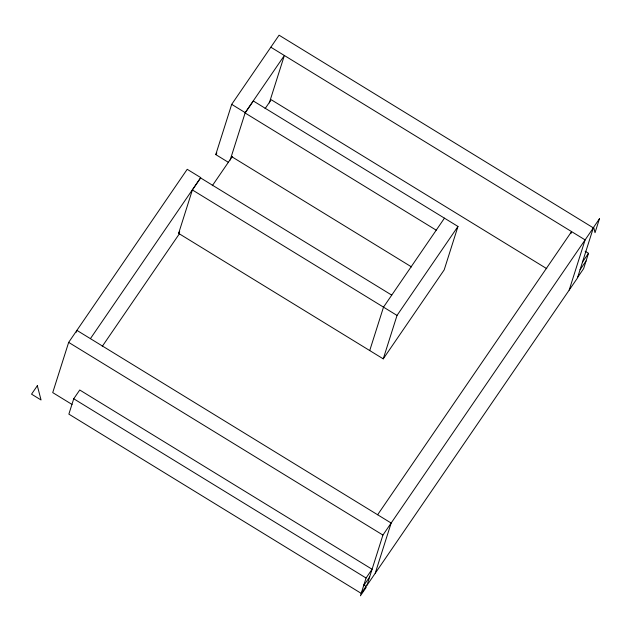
<?xml version="1.0" encoding="UTF-8"?>
<svg xmlns="http://www.w3.org/2000/svg" width="631" height="631" viewBox="0 0 631 631"><rect width="100%" height="100%" fill="white"/><g stroke="black" fill="none" stroke-linecap="round" stroke-linejoin="round"><path stroke-width="0.95" d="M90.407 338.658L200.729 177.595L187.21 169.305L68.661 342.381L52.728 392.608L72.052 404.463M76.296 332.221L76.887 330.36L391.157 523.052L375.216 573.279M364.079 584.298L366.217 587.366L360.427 595.806L366.075 578.02L372.077 569.249L79.743 390.005L73.732 398.776L68.866 414.125L361.208 593.369L367.21 584.598M436.218 230.173L245.104 112.996L253.331 100.984L457.972 226.45L444.192 269.879L383.254 358.858L178.612 233.383L192.392 189.955L200.619 177.942L391.733 295.119M228.485 162.388L215.763 154.587L231.695 104.36L279.068 35.194L593.337 227.878L577.397 278.113L366.99 585.3L382.922 535.064L593.337 227.878M230.165 160.085L245.214 112.649L284.36 55.496L269.311 102.94M369.727 350.568L383.506 307.139L444.453 218.16M383.254 358.858L397.025 315.429L457.972 226.45M570.992 233.462L571.583 231.601L377.63 514.762M569.17 290.126L585.103 239.89L270.841 47.207M585.134 251.233L588.494 253.299L583.628 268.648L577.617 277.411M215.763 154.587L216.859 152.978M178.612 233.383L179.709 231.782M102.261 346.372L179.512 233.596M212.3 185.727L232.303 156.52M265.091 108.65L271.204 99.722L546.777 268.688M582.492 262.062L588.494 253.299M363.637 585.694L369.648 576.923M580.055 269.737L586.057 260.974M231.695 104.36L245.214 112.649M231.325 156.425L411.546 266.921M192.392 189.955L397.025 315.429M68.661 342.381L382.922 535.064M73.732 398.776L366.075 578.02M599.45 218.76L595.025 232.713L593.668 227.207L599.45 218.76M37.332 385.715L31.55 394.162L41.054 399.983L37.332 385.715"/></g></svg>
